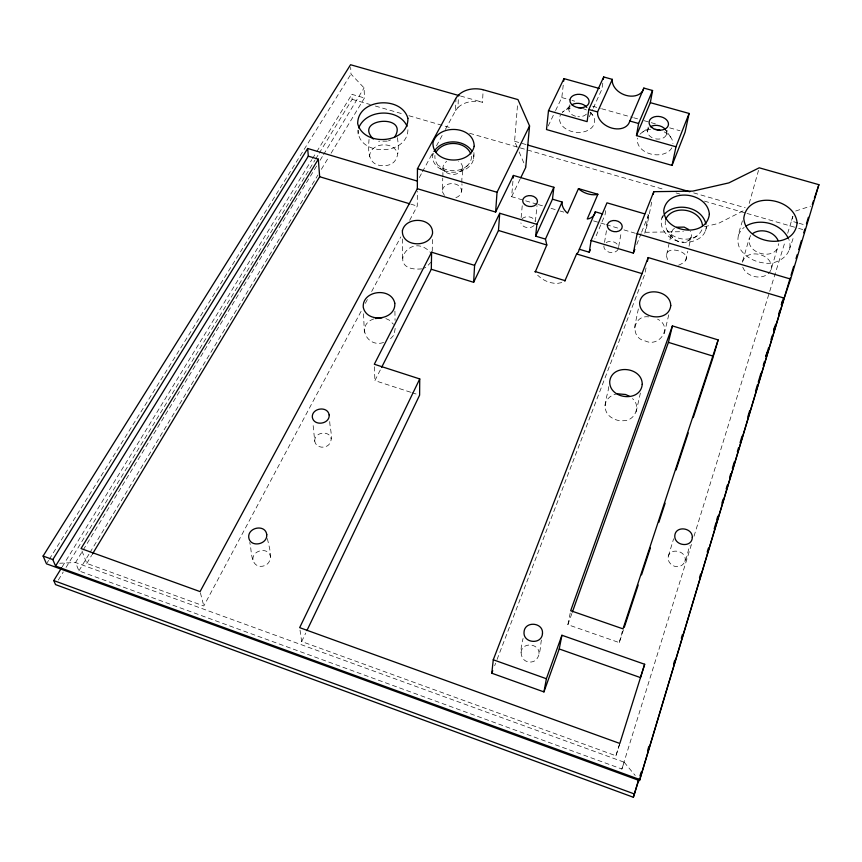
<?xml version="1.0" encoding="UTF-8"?>
<svg xmlns="http://www.w3.org/2000/svg" width="862" height="862" viewBox="0 0 862 862"><rect width="100%" height="100%" fill="white"/><g stroke="black" fill="none" stroke-linecap="round" stroke-linejoin="round"><path stroke-width="0.65" stroke-dasharray="4.31 3.23" d="M407.92 129.753C407.446 155.828 358.28 156.755 357.945 130.065M421.874 268.858C384.333 272.478 410.118 229.033 431.032 253.116M409.665 220.306L417.273 206.072L417.337 191.375M395.184 328.368L394.085 334.898L389.128 340.242M397.382 137.683C399.128 148.07 399.817 164.944 385.314 165.536C368.505 167.056 367.783 153.167 369.055 139.418M473.874 152.542C477.085 180.169 426.087 178.078 432.821 150.311M432.239 251.348L432.476 238.462M383.612 342.462C367.158 348.302 355.51 324.748 374.076 318.843M369.636 156.722C369.367 142.564 394.074 140.484 397.565 153.651M444.469 195.437L442.486 191.957L442.745 178.186M442.788 176.872C443.434 171.764 441.042 164.459 446.699 161.431M358.107 133.912L358.215 130.324M445.363 129.462L455.535 110.681L455.955 98.171M455.535 110.681L458.002 107.448L458.455 94.939M329.726 421.583C329.78 429.395 335.964 445.104 323.735 447.119C319.834 447.744 315.244 445.428 314.738 441.225L312.852 422.552M455.89 197.581C462.075 196.019 462.344 188.993 461.924 183.778M461.978 182.464C460.879 175.826 466.213 165.536 458.616 161.28M314.738 441.225C313.994 432.142 329.693 429.729 331.18 438.941M458.002 107.448C464.543 101.544 474.122 100.121 482.483 102.255L483.162 89.745M267.414 538.567C268.858 546.993 275.668 563.78 262.317 566.259C249.678 567.659 252.113 549.988 249.711 542.554M252.932 559.664C252.06 549.773 269.213 546.53 270.496 557.024M517.125 147.186L514.582 141.249L517.556 104.798M537.069 204.208L511.651 196.687L513.084 179.415M521.144 217.547L522.361 204.348M535.377 221.523L537.026 205.695M555.57 110.595L561.808 97.557L563.263 84.939M568.834 109.14L569.62 102.707M742.408 220.812C739.865 230.38 734.295 241.651 741.352 250.713C746.848 257.953 755.554 262.07 764.475 263.029C777.739 265.313 794.57 253.945 788.849 239.302M742.753 267.134C746.891 278.189 766.049 281.314 771.124 269.569L778.774 243.687M771.124 269.569C774.701 253.288 743.928 246.931 742.193 264.095M602.797 83.075L601.913 89.185L593.142 108.407M541.39 640.035C539.968 647.502 540.851 662.727 529.311 662.059C517.663 660.669 521.111 645.918 523.105 638.408M750.716 235.498C741.826 251.176 772.32 262.263 778.375 246.661M684.859 561.528C688.145 550.807 668.729 546.379 668.072 558.016C668.061 562.563 672.112 566.269 676.508 566.657C687.423 567.25 686.572 552.337 690.02 545.624M605.695 210.716L605.059 214.66L594.866 238.903M604.51 242.394L606.686 229.324M665.41 220.446C663.956 229.12 671.024 238.289 678.728 241.759C689.675 244.172 705.666 239.636 706.323 226.426M618.733 246.36L621.297 232.007M689.029 246.209L691.529 235.261L690.225 231.242M678.577 265.194C705.105 254.279 655.249 238.828 669.041 262.35M647.427 131.315L648.375 126.208M648.73 316.871C632.74 314.641 629.669 338.26 645.315 340.986C659.592 347.795 673.341 326.666 657.555 319.145M608.712 386.672C607.99 396.035 600.792 407.888 609.175 415.786C613.238 419.6 618.938 421.324 624.444 420.667C635.251 420.128 641.091 405.819 632.492 398.589M674.44 228.279C671.336 230.24 670.496 234.604 672.662 237.567M644.787 233.279L648.429 214.972L645.918 214.239M651.694 202.161L645.67 232.287L683.361 231.662M623.463 629.82L619.261 642.599L567.886 624.681L570.428 611.977M662.566 215.737C656.812 229.281 670.593 241.64 683.501 242.093M666.348 134.817L667.21 130.518M646.037 267.931L644.69 274.428L496.124 661.93M634.421 327.905L638.774 306.883M605.016 405.765C605.426 399.3 611.255 394.602 617.386 393.794M666.649 254.624L671.767 231.544M521.047 652.588C521.779 641.447 540.108 643.149 538.987 654.193M636.113 411.993L640.412 392.975M664.29 333.713L668.934 314.07M685.656 260.27L687.801 251.316M705.547 230.887L707.055 224.863M619.261 642.599L622.676 630.111M749.218 203.41L758.517 170.353M742.635 261.154L749.293 238.171M668.395 556.012L673.61 538.793M316.58 166.054L75.554 562.53L78.895 570.881L621.868 769.033L692.014 542.661M694.007 536.239L785.304 240.951M787.685 233.246L792.846 216.556M300.03 630.165L301.678 641.533L615.931 755.78L619.552 744.24M615.931 755.78L619.433 744.682M792.889 216.233L791.338 221.049L797.727 222.892M462.571 167.993C455.782 183.164 433.608 168.23 434.922 155.462M789.344 249.861L793.708 236.544M621.868 769.033L624.142 762.202L75.554 562.53L59.693 563.231M442.454 190.049C444.544 180.783 461.806 181.71 461.601 191.676M432.735 155.279L433.403 153.35M567.886 624.681L571.937 613.291M494.68 665.69L495.639 663.18M636.77 244.517L641.145 233.44M641.63 232.201L648.429 214.972M589.306 116.823L592.593 109.603M511.651 196.687L520.109 179.102M548.2 125.992L555.009 111.78M301.678 641.533L305.741 633.042M410.678 392.253L374.905 380.616L380.972 368.645M81.998 551.023L86.803 563.425L203.809 605.964L362.169 309.307M365.337 303.37L367.869 298.629M371.662 291.507L400.798 236.921M738.443 235.003L740.954 230.359L744.186 227.309M419.288 177.583L421.83 172.885M422.466 171.71L433.284 151.766M436.463 145.893L442.82 134.16M701.905 229.82C698.683 236.716 690.818 239.97 683.965 242.2M691.173 237.255L688.522 240.552M662.048 218.161L663.815 215.177M86.803 563.425L91.652 555.365M78.895 570.881L89.325 553.619M90.014 552.477L317.906 175.061M321.375 169.308L328.325 157.8M331.105 153.199L364.454 97.966L364.087 87.913L350.985 74.067L350.672 67.398M320.071 160.31L322.862 155.72M323.562 154.567L364.087 87.913M58.347 580.029L63.249 571.991M66.062 567.401L314.975 160.127M315.675 158.985L318.477 154.395M319.177 153.242L352.138 99.324L351.911 94.346L364.454 97.966M62.215 566.808L311.828 159.718M312.529 158.565L316.052 152.833M316.753 151.69L351.911 94.346M47.194 562.67L48.617 560.386M49.317 559.244L350.985 74.067M431.14 262.048L426.485 266.961L423.123 268.567M460.728 171.538C465.663 167.347 472.764 162.498 471.245 154.998M570.353 105.929L562.358 112.329A17.639 12.391 6.6 0 1 572.26 107.728M467.969 165.148C460.136 172.454 446.796 172.529 438.736 165.536M642.847 131.94L648.213 128.244M743.066 210.888L718.305 223.473L704.071 226.814M696.992 235.972C687.585 241.899 673.89 239.334 667.285 230.402M388.45 140.872L390.626 139.935M795.68 211.018L810.625 206.137M387.232 141.131L378.623 141.228M561.776 282.585L557.994 283.318A18.134 11.346 23.5 0 1 540.98 278.124L537.662 275.237M561.808 97.557L570.806 100.089M572.088 100.445L574.652 101.166M592.625 106.22L600.329 108.386M601.622 108.741L632.439 117.404M633.721 117.76L637.568 118.837M643.989 120.648L655.551 123.891M669.666 127.856L679.946 130.744M460.491 96.005L482.483 102.255M514.582 141.249L526.186 144.6M693.673 192.894L745.21 207.753M799.009 223.258L805.388 225.101M352.138 99.324L370.207 104.539M375.369 106.037L402.468 113.87M408.922 115.734L451.505 128.039M469.574 133.254L664.43 189.575M676.045 192.926L679.924 194.047M704.437 201.126L745.738 213.065M747.02 213.442L797.35 227.977M798.643 228.355L803.804 229.842M538.341 204.585L543.426 206.083M551.044 208.335L558.673 210.597M559.944 210.975L563.759 212.095M593.573 220.909L604.973 224.282M606.245 224.659L618.916 228.408M623.98 229.906L635.391 233.279M410.851 204.143L417.273 206.072M411.95 392.673L418.339 394.753M385.874 318.595L389.344 320.158L393.492 324.274M624.142 762.202L635.208 775.488M445.104 171.743L443.79 170.094L443.046 166.334M590.459 112.211L592.657 115.077M670.604 137.069L665.442 129.548A9.697 6.799 9.3 0 1 664.634 137.069A9.697 6.799 9.3 0 1 654.441 138.588M519.15 151.938L525.745 167.379M200.383 592.797L203.809 605.964M363.538 313.768L364.357 332.323M473.41 154.761L473.561 158.737M374.41 366.77L374.905 380.616M394.915 311.128L395.055 320.416M402.435 238.968L402.597 259.602M590.017 112.286A17.639 12.391 6.6 0 1 591.02 128.352A17.639 12.391 6.6 0 1 568.877 130.474A17.639 12.391 6.6 0 1 560.375 115.131M582.389 108.418A17.639 12.391 6.6 0 1 586.526 110.013M671.821 147.844A17.876 12.596 9.3 0 1 650.347 153.889A17.876 12.596 9.3 0 1 637.751 138.189M639.97 134.278A17.876 12.596 9.3 0 1 654.258 129.332M664.193 131.886A17.876 12.596 9.3 0 1 672.931 143.598M652.125 137.694A9.697 6.799 9.3 0 1 648.795 128.029M586.408 114.107A9.568 6.68 6.5 0 1 577.917 116.704M575.46 116.251A9.568 6.68 6.5 0 1 569.286 107.448M618.194 249.075A7.359 5.538 9.1 0 1 609.057 252.189A7.359 5.538 9.1 0 1 604.176 244.894M606.18 242.599A7.359 5.538 9.1 0 1 614.197 242.136A7.359 5.538 9.1 0 1 618.496 247.663M534.031 225.467A7.262 5.431 5.4 0 1 526.574 227.471A7.262 5.431 5.4 0 1 520.885 222.935M521.995 218.894A7.262 5.431 5.4 0 1 529.43 216.912A7.262 5.431 5.4 0 1 535.108 221.415"/><path stroke-width="1.29" d="M417.38 181.106L307.68 148.49L308.316 156.173L318.326 159.168L81.039 548.544L200.07 591.601L417.348 188.703L417.445 168.747L455.955 98.171C461.633 89.411 473.604 87.321 483.162 89.745L517.976 99.593L529.559 125.938L525.745 167.379L520.67 177.928M431.603 252.21L431.312 269.256L473.647 282.305L474.585 265.367L431.603 252.21L374.313 364.249L419.74 378.935L419.611 395.162L306.904 630.607M417.348 188.703L495.628 212.052L497.029 192.269L529.559 125.938M473.647 282.305L498.462 230.477L499.734 213.27L536.886 224.357L535.636 236.156L545.463 239.097L546.81 245.002L535.227 272.047M513.192 178.089L513.418 175.439L553.867 187.28L552.477 199.187L535.636 236.156M599.381 88.474L563.985 78.625L548.491 110.692L546.497 129.548L672.048 165.407L685.074 132.188L689.104 113.45L650.336 102.664L636.458 135.593L675.97 146.777L689.104 113.45M419.74 378.935L299.664 627.633L619.821 743.453L644.668 664.268L561.916 635.262L559.233 648.967L543.944 691.917L491.793 673.211L493.269 659.775L648.181 257.555L784.215 298.123L790.637 279.072L818.9 184.683L759.228 167.81L728.853 182.895L692.768 191.116L653.795 191.687L637.115 233.688L633.365 253.137L591.073 240.52L606.977 202.829L644.657 213.862M563.705 81.147L563.985 78.625M650.336 102.664L652.566 90.499L643.849 88.086L642.923 90.618A16.583 12.305 23.3 0 1 626.157 95.402A16.583 12.305 23.3 0 1 612.354 82.149L612.311 79.358L603.68 76.966L588.778 109.474L587.119 121.628L548.491 110.692M603.325 79.412L603.68 76.966M564.815 281.066L576.592 253.956L578.316 252.081L579.329 249.247L589.263 252.232L591.073 240.52M636.458 135.593L638.602 123.492L652.566 90.499M543.944 691.917L546.389 678.728L561.916 635.262M653.267 194.306L653.795 191.687M647.373 261.445L648.181 257.555M672.048 165.407L675.97 146.777M572.39 612.02L668.416 342.365L672.403 325.911L718.154 339.919L713.811 354.993M459.198 95.639L350.554 64.736L43.1 556.044L46.483 563.813L639.464 780.606L790.217 277.909M790.993 275.334L793.697 266.304M796.014 258.578L797.178 254.71M798.729 249.549L801.434 240.53M803.75 232.794L804.914 228.926M806.455 223.775L808.384 217.332M639.464 780.606L784.215 298.123M61.514 567.95L53.778 580.568L55.545 584.608L633.365 797.264L638.785 779.216M716.645 520.001L717.809 516.133M765.844 356.221L767.008 352.353M773.591 330.437L774.755 326.569M781.338 304.642L782.502 300.773M633.365 797.264L638.796 779.873M639.96 776.015L641.123 772.147M647.696 750.274L648.849 746.406M673.588 664.031L674.752 660.163M681.314 638.289L682.478 634.421M699.481 577.788L700.644 573.93M707.217 552.046L708.37 548.178M714.178 528.88L716.106 522.437M721.903 503.128L723.067 499.27M726.16 488.969L727.312 485.112M729.629 477.386L730.793 473.529M732.344 468.378L734.273 461.946M737.366 451.645L738.518 447.787M740.07 442.637L741.999 436.194M747.796 416.896L749.735 410.452M755.532 391.143L757.461 384.711M758.237 382.135L760.941 373.127M763.258 365.402L764.422 361.544M765.962 356.394L768.678 347.386M770.994 339.66L772.147 335.803M773.699 330.652L775.628 324.209M778.72 313.919L779.884 310.051M781.425 304.911L783.364 298.467M644.668 664.268L640.466 677.586L559.233 648.967M624.303 627.267L638.182 585.072M641.543 574.846L650.379 548.006M658.783 522.437L665.098 503.257M676.023 470.027L688.221 432.95M693.263 417.607L713.445 356.243L668.416 342.365M718.154 339.919L623.01 628.861L570.687 610.705L672.403 325.911M812.284 204.488L813.523 200.771M814.353 198.303L818.9 184.683M643.849 88.086L628.797 123.514A16.928 12.219 23.4 0 1 611.815 128.093A16.928 12.219 23.4 0 1 597.657 114.732L597.571 111.941L612.311 79.358M491.793 673.211L492.752 670.701M633.365 253.137L634.831 249.441M358.711 127.975C365.93 109.065 398.74 107.761 407.09 126.272M589.263 252.232L590.287 249.808M579.329 249.247L595.319 211.793L602.624 213.948M552.477 199.187L562.11 202.02A17.466 11.626 23.4 0 0 565.881 211.707L567.573 213.226L578.467 188.606L597.872 194.273L587.237 219.034L589.199 218.603A17.466 11.626 23.4 0 0 595.319 211.793M545.463 239.097L562.11 202.02M536.886 224.357L553.867 187.28M474.585 265.367L499.734 213.27M495.628 212.052L513.418 175.439M381.575 367.449L431.312 269.256M665.658 219.217C673.125 203.788 701.162 209.035 702.562 226.113M92.342 554.212L319.651 176.721L318.326 159.168M639.841 779.571L55.577 566.054L308.316 156.173M55.577 566.054L52.819 559.589L307.68 148.49M436.107 152.024C443.477 140.14 465.275 140.56 470.792 153.867M434.071 151.421C442.109 138.825 463.454 138.739 471.891 150.947M394.387 137.478C410.344 113.418 352.483 118.137 373.311 139.03M664.397 214.185C676.056 201.482 702.11 206.869 705.935 224.152M753.022 233.311C761.329 228.01 774.13 231.49 778.138 240.627M746.061 226.006C760.122 217.752 781.069 223.473 788.288 238.278M597.872 194.273L596.17 194.672A17.208 11.723 23.3 0 1 579.921 189.931L578.467 188.606M375.379 318.531L382.006 317.83M676.541 227.223L684.159 227.105L688.641 229.497M617.386 393.794L625.553 394.505L629.303 396.175M588.778 109.474L597.571 111.941M629.713 120.992L638.602 123.492M527.469 144.967L689.805 191.773M417.445 168.747L497.029 192.269M637.115 233.688L790.637 279.072M319.651 176.721L409.569 203.755M498.462 230.477L546.81 245.002M576.592 253.956L642.125 273.653M534.979 271.487L565.17 280.678M493.269 659.775L546.389 678.728M43.1 556.044L52.819 559.589M53.778 580.568L634.551 794.031M577.906 107.588A17.639 12.391 6.6 0 1 581.3 108.138M655.4 129.419A17.876 12.596 9.3 0 1 659.958 130.259M650.347 126.757A9.697 6.799 9.3 0 1 665.442 129.548M571.959 104.701A9.568 6.68 6.5 0 1 586.817 107.427M407.898 118.309C408.631 143.76 363.721 147.262 357.676 123.643C357.644 98.624 401.326 95.273 407.898 118.309M402.403 230.725C401.455 246.995 429.459 248.31 432.562 233.311C433.241 217.213 405.7 215.942 402.403 230.725M394.785 303.176C396.143 320.244 366.522 323.659 363.247 307.141C362.169 290.257 391.294 286.906 394.785 303.176M329.176 414.913C329.941 424.201 313.811 426.615 312.313 417.219C311.624 407.985 327.603 405.582 329.176 414.913M266.757 534.612C267.662 544.752 249.98 548.027 248.719 537.285C247.9 527.21 265.41 523.945 266.757 534.612M797.113 222.816C794.408 251.445 745.522 244.409 743.787 218.28C747.246 190.308 794.699 197.269 797.113 222.816M692.326 537.457C691.863 548.178 674.364 545.958 674.774 535.916C675.323 525.281 692.649 527.49 692.326 537.457M709.351 214.358C706.312 238.278 664.677 233.246 663.729 210.468C667.285 187.032 707.874 192 709.351 214.358M670.765 305.611C668.89 322.603 639.69 319.263 639.593 302.939C641.716 286.184 670.41 289.492 670.765 305.611M642.233 384.398C640.488 402.748 609.24 399.354 609.703 381.586C611.718 363.505 642.405 366.856 642.233 384.398M542.478 633.592C541.767 645.045 522.857 643.289 524.042 631.954C524.839 620.608 543.577 622.353 542.478 633.592M474.175 146.346C469.693 166.054 432.476 164.103 432.95 142.855C437.799 123.546 474.165 125.421 474.175 146.346M651.866 127.522A9.773 6.81 9.2 0 0 668.136 125.884A9.773 6.81 9.2 0 0 656.348 116.456A9.773 6.81 9.2 0 0 651.866 127.522M572.454 105.164A9.633 6.691 6.5 0 0 588.681 103.58A9.633 6.691 6.5 0 0 577.421 94.357A9.633 6.691 6.5 0 0 572.454 105.164M524.549 204.466A7.392 5.463 5.4 0 0 537.069 203.13A7.392 5.463 5.4 0 0 528.632 195.652A7.392 5.463 5.4 0 0 524.549 204.466M609.369 229.594A7.489 5.571 8.9 0 0 621.922 228.204A7.489 5.571 8.9 0 0 613.054 220.543A7.489 5.571 8.9 0 0 609.369 229.594"/></g></svg>
